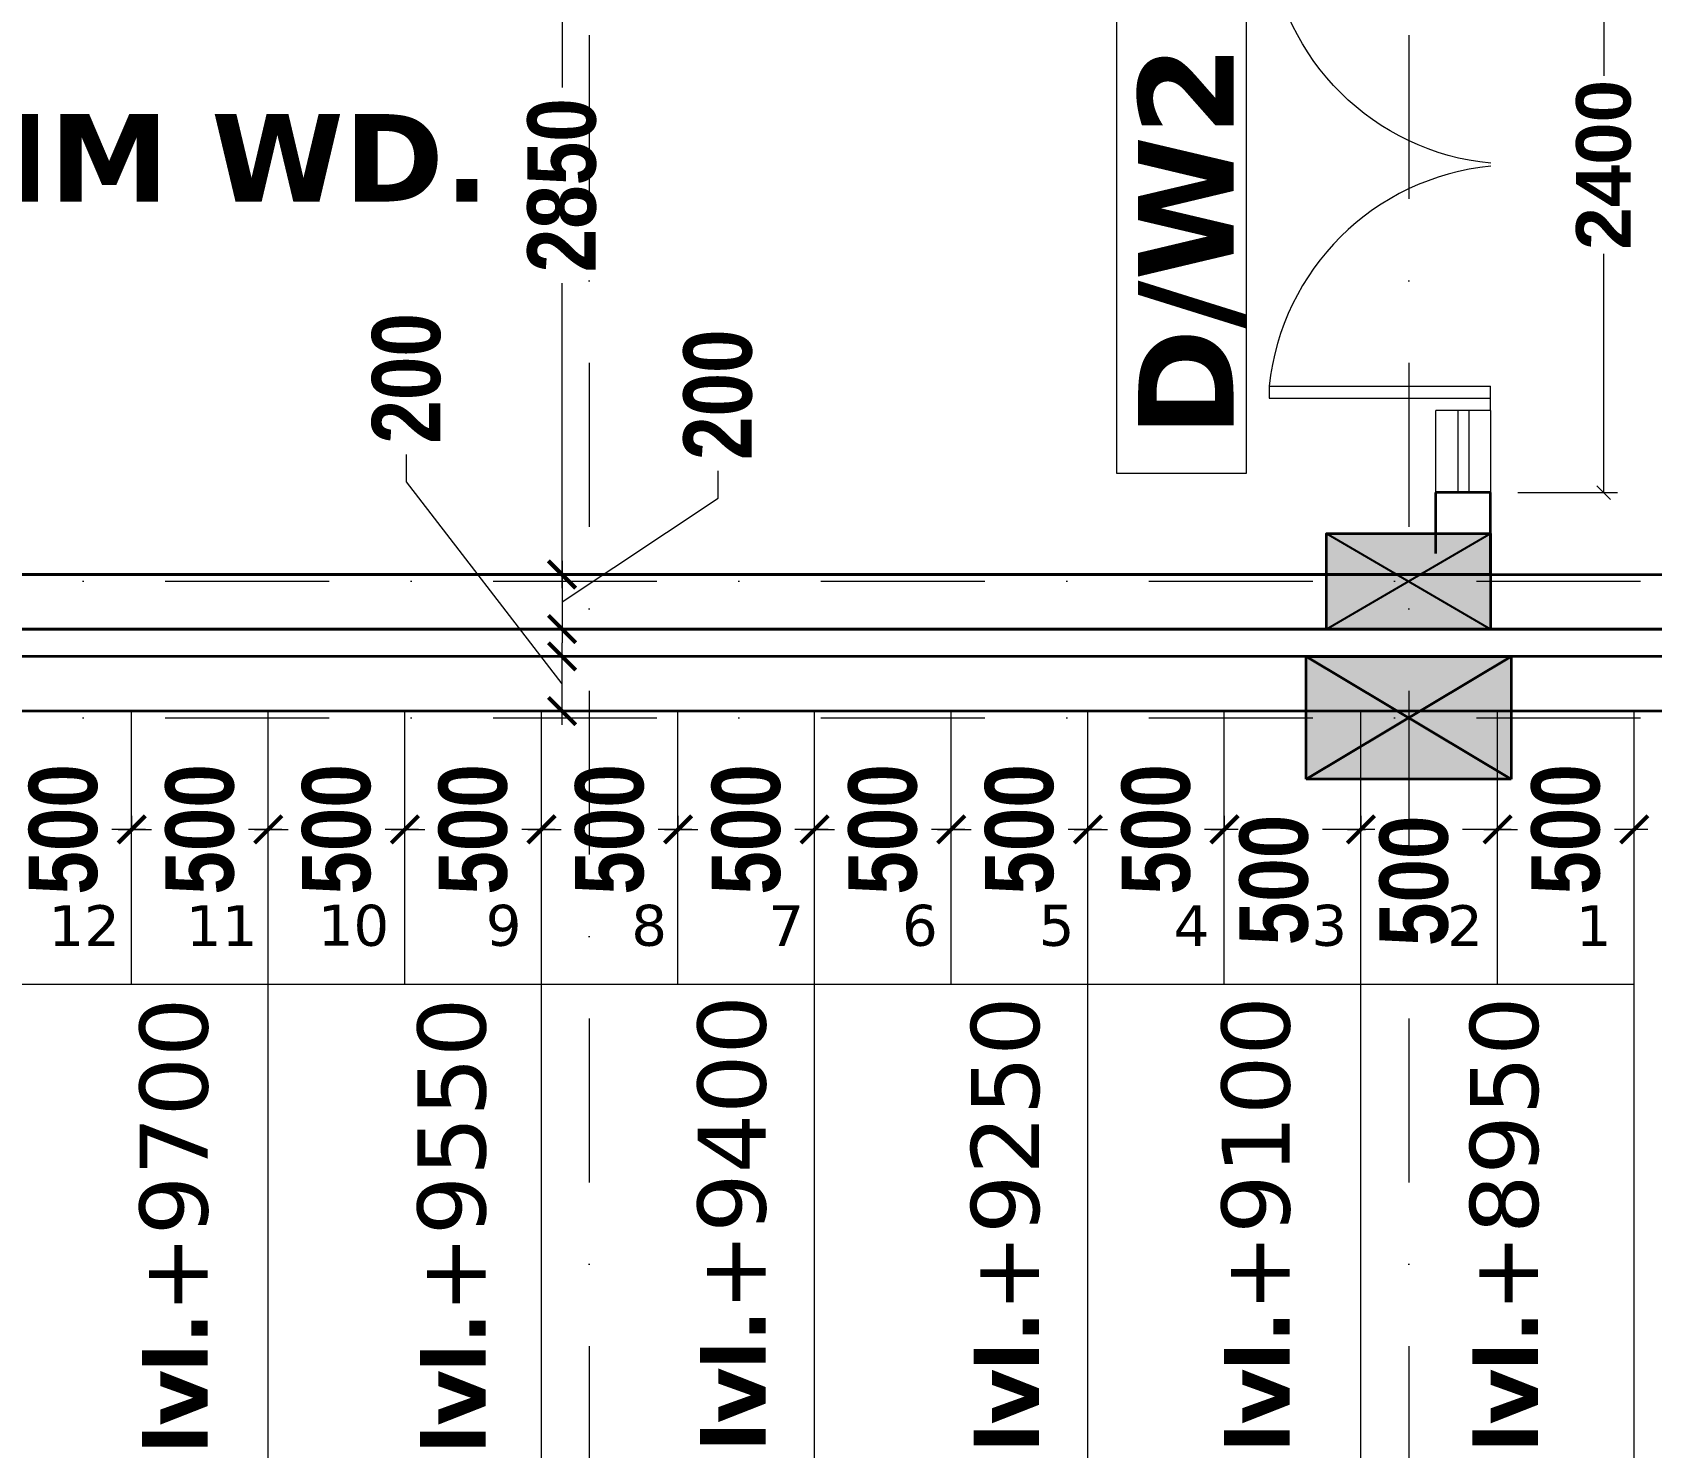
# Model space of a CAD drawing. Header units: millimetres. Extents: x -3092155 to 4513934, y -12317808 to 1850003.
# Drawn here: x -437553 to -431625, y -5530008 to -5524827 of the extents above; entities that cross this region are included whole.
import ezdxf

# ---------------------------------------------------------------- set-up
doc = ezdxf.new("R2010")
doc.units = ezdxf.units.MM
doc.header["$LTSCALE"] = 2
doc.header["$MEASUREMENT"] = 0
doc.header["$PDMODE"] = 34
doc.header["$PDSIZE"] = 500
doc.linetypes.add('DASHDOT', pattern=[1, 0.5, -0.25, 0, -0.25])
for name, color, linetype, lineweight in [('coloumn', 10, 'Continuous', 35), ('D DIM', 250, 'Continuous', 9), ('DOOR', 27, 'Continuous', 5), ('DW2', 10, 'Continuous', 9), ('expen. jt.', 130, 'Continuous', 35), ('glass', 5, 'Continuous', 15), ('GRID', 251, 'DASHDOT', 5), ('SILL', 74, 'Continuous', 9), ('Step', 251, 'Continuous', 9), ('TEXT', 7, 'Continuous', 13), ('WAll', 250, 'Continuous', 35)]:
    doc.layers.add(name, color=color, linetype=linetype, lineweight=lineweight)
doc.styles.add('INNER DIM', font='ARIALNB.TTF', dxfattribs={"height": 250})
doc.styles.add('int dim', font='arialbd.ttf', dxfattribs={"height": 200})
doc.styles.add('style2', font='verdana.ttf')
doc.dimstyles.new('external final', dxfattribs={"dimscale": 0, "dimtxt": 250, "dimasz": 100, "dimexe": 50, "dimexo": 50, "dimgap": 50, "dimtad": 0, "dimdec": 0, "dimzin": 0, "dimdsep": 46, "dimtxsty": 'INNER DIM', "dimblk": 'ARCHTICK', "dimcen": 100, "dimdle": 50, "dimclrd": 256, "dimclre": 256, "dimclrt": 256, "dimadec": 0, "dimazin": 0, "dimtfac": 1, "dimtdec": 0, "dimtix": 1, "dimtmove": 1, "dimatfit": 3, "dimfxl": 50, "dimfxlon": 1, "dimtolj": 1, "dimtzin": 0, "dimlwd": -1, "dimlwe": -1, "dimarcsym": 1})
doc.dimstyles.new('lamon', dxfattribs={"dimtxt": 200, "dimasz": 50, "dimexe": 50, "dimexo": 100, "dimgap": 25, "dimtad": 0, "dimdec": 0, "dimzin": 3, "dimdsep": 46, "dimtxsty": 'int dim', "dimblk": 'OBLIQUE', "dimcen": 90, "dimclrd": 256, "dimclre": 256, "dimclrt": 256, "dimadec": 0, "dimazin": 0, "dimtfac": 1, "dimtdec": 0, "dimtofl": 0, "dimtmove": 1, "dimatfit": 3, "dimfxl": 1, "dimfrac": 1, "dimtolj": 1, "dimtzin": 0, "dimlwd": -1, "dimlwe": -1, "dimarcsym": 1})

# ---------------------------------------------------------------- blocks, each defined once
blk = doc.blocks.new('1000 DOOR R')
at = {"layer": 'DOOR', "color": 252, "ltscale": 200}
for p, q in [((-900, -900), (0, -900)), ((-900, -900), (-900, -950)), ((0, -1000), (0, -900)), ((-900, -950), (0, -950))]:
    blk.add_line(p, q, dxfattribs=at)
blk.add_arc((96.2, -1003), 1001.5, 95.46124, 174.09882, dxfattribs=at)
blk = doc.blocks.new('A$C44E84F5B')
at = {"layer": 'SILL', "ltscale": 0.1, "extrusion": (0, 0, -1), "xscale": -0.8999999999990947, "yscale": 0.8999999999990947, "zscale": -0.900000000403865, "rotation": 180}
blk.add_blockref('1000 DOOR R', (0, 900), dxfattribs=at)
at = {"layer": 'SILL', "ltscale": 0.1, "extrusion": (0, 0, -1), "xscale": 0.8999999999990947, "yscale": 0.8999999999990947, "zscale": -0.900000000403865}
blk.add_blockref('1000 DOOR R', (0, 900), dxfattribs=at)
blk = doc.blocks.new('_ArchTick')
at = {"color": 0, "linetype": 'ByBlock', "const_width": 0.15}
blk.add_lwpolyline([(-0.5, -0.5), (0.5, 0.5)], dxfattribs=at)
blk = doc.blocks.new('*D361')
at = {"layer": 'D DIM', "ltscale": 100, "transparency": 16777216}
for p, q in [((-435613.7, -5523911.2), (-435613.7, -5525028.2)), ((-435563.7, -5523961.2), (-435663.7, -5523961.2)), ((-435613.7, -5526861.2), (-435613.7, -5525744.2)), ((-435563.7, -5526811.2), (-435663.7, -5526811.2))]:
    blk.add_line(p, q, dxfattribs=at)
at = {"layer": 'Defpoints', "color": 0, "lineweight": 50, "ltscale": 100, "transparency": 16777216}
for p in [(-435613.7, -5523961.2), (-435426, -5523961.2), (-435426, -5526811.2)]:
    blk.add_point(p, dxfattribs=at)
at = {"layer": 'D DIM', "ltscale": 100, "transparency": 16777216, "xscale": 100, "yscale": 100, "zscale": 100}
for p, rotation in [((-435613.7, -5523961.2), 90), ((-435613.7, -5526811.2), 270)]:
    blk.add_blockref('_ArchTick', p, dxfattribs=dict(at, rotation=rotation))
at = {"layer": 'D DIM', "ltscale": 100, "transparency": 16777216, "insert": (-435613.7, -5525386.2), "char_height": 250, "attachment_point": 5, "rotation": 90, "style": 'INNER DIM'}
blk.add_mtext('\\A1;2850', dxfattribs=at)
blk = doc.blocks.new('*D379')
at = {"layer": 'D DIM', "ltscale": 100, "transparency": 16777216}
for p, q in [((-435042.6, -5526531.3), (-435042.6, -5526431.3)), ((-435613.7, -5526911.2), (-435042.6, -5526531.3)), ((-435613.7, -5526761.2), (-435613.7, -5527061.2)), ((-435663.7, -5526811.2), (-435563.7, -5526811.2)), ((-435663.7, -5527011.2), (-435563.7, -5527011.2))]:
    blk.add_line(p, q, dxfattribs=at)
at = {"layer": 'Defpoints', "color": 0, "lineweight": 50, "ltscale": 100, "transparency": 16777216}
for p in [(-435987.2, -5526811.2), (-435987.2, -5527011.2), (-435613.7, -5527011.2)]:
    blk.add_point(p, dxfattribs=at)
at = {"layer": 'D DIM', "ltscale": 100, "transparency": 16777216, "xscale": 100, "yscale": 100, "zscale": 100}
for p, rotation in [((-435613.7, -5526811.2), 90), ((-435613.7, -5527011.2), 270)]:
    blk.add_blockref('_ArchTick', p, dxfattribs=dict(at, rotation=rotation))
at = {"layer": 'D DIM', "ltscale": 100, "transparency": 16777216, "insert": (-435042.6, -5526153), "char_height": 250, "attachment_point": 5, "rotation": 90, "style": 'INNER DIM'}
blk.add_mtext('\\A1;200', dxfattribs=at)
blk = doc.blocks.new('_Oblique')
at = {"color": 0, "linetype": 'ByBlock', "lineweight": -2}
blk.add_line((-0.5, -0.5), (0.5, 0.5), dxfattribs=at)
blk = doc.blocks.new('*D948')
at = {"layer": 'D DIM', "ltscale": 100, "transparency": 16777216}
for p, q in [((-432038.5, -5524111.5), (-431750.2, -5524111.5)), ((-431800.2, -5524111.5), (-431800.2, -5524986.1)), ((-431800.2, -5526511.5), (-431800.2, -5525636.9)), ((-432114.7, -5526511.5), (-431750.2, -5526511.5))]:
    blk.add_line(p, q, dxfattribs=at)
at = {"layer": 'Defpoints', "color": 0, "lineweight": 50, "ltscale": 100, "transparency": 16777216}
for p in [(-432138.5, -5524111.5), (-432214.7, -5526511.5), (-431800.2, -5526511.5)]:
    blk.add_point(p, dxfattribs=at)
at = {"layer": 'D DIM', "ltscale": 100, "transparency": 16777216, "xscale": 50, "yscale": 50, "zscale": 50}
for p, rotation in [((-431800.2, -5524111.5), 90), ((-431800.2, -5526511.5), 270)]:
    blk.add_blockref('_Oblique', p, dxfattribs=dict(at, rotation=rotation))
at = {"layer": 'D DIM', "ltscale": 100, "transparency": 16777216, "insert": (-431800.2, -5525311.5), "char_height": 200, "attachment_point": 5, "rotation": 90, "style": 'int dim'}
blk.add_mtext('\\A1;2400', dxfattribs=at)
blk = doc.blocks.new('*D721')
at = {"layer": 'D DIM', "ltscale": 100, "transparency": 16777216}
for p, q in [((-436182.9, -5526471.5), (-436182.9, -5526371.5)), ((-435613.7, -5527211.2), (-436182.9, -5526471.5)), ((-435613.7, -5527361.2), (-435613.7, -5527061.2)), ((-435613.7, -5527111.2), (-435663.7, -5527111.2)), ((-435613.7, -5527311.2), (-435663.7, -5527311.2))]:
    blk.add_line(p, q, dxfattribs=at)
at = {"layer": 'Defpoints', "color": 0, "lineweight": 50, "ltscale": 100, "transparency": 16777216}
for p in [(-435613.7, -5527111.2), (-435613.7, -5527111.2), (-435613.7, -5527311.2)]:
    blk.add_point(p, dxfattribs=at)
at = {"layer": 'D DIM', "ltscale": 100, "transparency": 16777216, "xscale": 100, "yscale": 100, "zscale": 100}
for p, rotation in [((-435613.7, -5527111.2), 90), ((-435613.7, -5527311.2), 270)]:
    blk.add_blockref('_ArchTick', p, dxfattribs=dict(at, rotation=rotation))
at = {"layer": 'D DIM', "ltscale": 100, "transparency": 16777216, "insert": (-436182.9, -5526093.1), "char_height": 250, "attachment_point": 5, "rotation": 90, "style": 'INNER DIM'}
blk.add_mtext('\\A1;200', dxfattribs=at)
blk = doc.blocks.new('*D852')
at = {"layer": 'D DIM', "ltscale": 100, "transparency": 16777216}
for p, q in [((-437688.9, -5527794.5), (-437688.9, -5527694.5)), ((-437188.9, -5527744.5), (-437188.9, -5527694.5)), ((-437738.9, -5527744.5), (-437616.5, -5527744.5)), ((-437138.9, -5527744.5), (-437261.4, -5527744.5))]:
    blk.add_line(p, q, dxfattribs=at)
at = {"layer": 'Defpoints', "color": 0, "lineweight": 50, "ltscale": 100, "transparency": 16777216}
for p in [(-437188.9, -5527744.5), (-437188.9, -5527744.5), (-437688.9, -5527854)]:
    blk.add_point(p, dxfattribs=at)
at = {"layer": 'D DIM', "ltscale": 100, "transparency": 16777216, "xscale": 100, "yscale": 100, "zscale": 100, "rotation": 180}
blk.add_blockref('_ArchTick', (-437688.9, -5527744.5), dxfattribs=at)
at = {"layer": 'D DIM', "ltscale": 100, "transparency": 16777216, "xscale": 100, "yscale": 100, "zscale": 100}
blk.add_blockref('_ArchTick', (-437188.9, -5527744.5), dxfattribs=at)
at = {"layer": 'D DIM', "ltscale": 100, "transparency": 16777216, "insert": (-437438.9, -5527744.5), "char_height": 250, "attachment_point": 5, "rotation": 90, "style": 'INNER DIM'}
blk.add_mtext('\\A1;500', dxfattribs=at)
blk = doc.blocks.new('*D853')
at = {"layer": 'D DIM', "ltscale": 100, "transparency": 16777216}
for p, q in [((-437188.9, -5527744.5), (-437188.9, -5527694.5)), ((-436688.9, -5527744.5), (-436688.9, -5527694.5)), ((-437238.9, -5527744.5), (-437116.5, -5527744.5)), ((-436638.9, -5527744.5), (-436761.4, -5527744.5))]:
    blk.add_line(p, q, dxfattribs=at)
at = {"layer": 'Defpoints', "color": 0, "lineweight": 50, "ltscale": 100, "transparency": 16777216}
for p in [(-437188.9, -5527744.5), (-436688.9, -5527744.5), (-436688.9, -5527744.5)]:
    blk.add_point(p, dxfattribs=at)
at = {"layer": 'D DIM', "ltscale": 100, "transparency": 16777216, "xscale": 100, "yscale": 100, "zscale": 100, "rotation": 180}
blk.add_blockref('_ArchTick', (-437188.9, -5527744.5), dxfattribs=at)
at = {"layer": 'D DIM', "ltscale": 100, "transparency": 16777216, "xscale": 100, "yscale": 100, "zscale": 100}
blk.add_blockref('_ArchTick', (-436688.9, -5527744.5), dxfattribs=at)
at = {"layer": 'D DIM', "ltscale": 100, "transparency": 16777216, "insert": (-436938.9, -5527744.5), "char_height": 250, "attachment_point": 5, "rotation": 90, "style": 'INNER DIM'}
blk.add_mtext('\\A1;500', dxfattribs=at)
blk = doc.blocks.new('*D854')
at = {"layer": 'D DIM', "ltscale": 100, "transparency": 16777216}
for p, q in [((-436688.9, -5527744.5), (-436688.9, -5527694.5)), ((-436188.9, -5527744.5), (-436188.9, -5527694.5)), ((-436738.9, -5527744.5), (-436616.5, -5527744.5)), ((-436138.9, -5527744.5), (-436261.4, -5527744.5))]:
    blk.add_line(p, q, dxfattribs=at)
at = {"layer": 'Defpoints', "color": 0, "lineweight": 50, "ltscale": 100, "transparency": 16777216}
for p in [(-436688.9, -5527744.5), (-436188.9, -5527744.5), (-436188.9, -5527744.5)]:
    blk.add_point(p, dxfattribs=at)
at = {"layer": 'D DIM', "ltscale": 100, "transparency": 16777216, "xscale": 100, "yscale": 100, "zscale": 100, "rotation": 180}
blk.add_blockref('_ArchTick', (-436688.9, -5527744.5), dxfattribs=at)
at = {"layer": 'D DIM', "ltscale": 100, "transparency": 16777216, "xscale": 100, "yscale": 100, "zscale": 100}
blk.add_blockref('_ArchTick', (-436188.9, -5527744.5), dxfattribs=at)
at = {"layer": 'D DIM', "ltscale": 100, "transparency": 16777216, "insert": (-436438.9, -5527744.5), "char_height": 250, "attachment_point": 5, "rotation": 90, "style": 'INNER DIM'}
blk.add_mtext('\\A1;500', dxfattribs=at)
blk = doc.blocks.new('*D855')
at = {"layer": 'D DIM', "ltscale": 100, "transparency": 16777216}
for p, q in [((-436188.9, -5527744.5), (-436188.9, -5527694.5)), ((-435688.9, -5527744.5), (-435688.9, -5527694.5)), ((-436238.9, -5527744.5), (-436116.5, -5527744.5)), ((-435638.9, -5527744.5), (-435761.4, -5527744.5))]:
    blk.add_line(p, q, dxfattribs=at)
at = {"layer": 'Defpoints', "color": 0, "lineweight": 50, "ltscale": 100, "transparency": 16777216}
for p in [(-436188.9, -5527744.5), (-435688.9, -5527744.5), (-435688.9, -5527744.5)]:
    blk.add_point(p, dxfattribs=at)
at = {"layer": 'D DIM', "ltscale": 100, "transparency": 16777216, "xscale": 100, "yscale": 100, "zscale": 100, "rotation": 180}
blk.add_blockref('_ArchTick', (-436188.9, -5527744.5), dxfattribs=at)
at = {"layer": 'D DIM', "ltscale": 100, "transparency": 16777216, "xscale": 100, "yscale": 100, "zscale": 100}
blk.add_blockref('_ArchTick', (-435688.9, -5527744.5), dxfattribs=at)
at = {"layer": 'D DIM', "ltscale": 100, "transparency": 16777216, "insert": (-435938.9, -5527744.5), "char_height": 250, "attachment_point": 5, "rotation": 90, "style": 'INNER DIM'}
blk.add_mtext('\\A1;500', dxfattribs=at)
blk = doc.blocks.new('*D856')
at = {"layer": 'D DIM', "ltscale": 100, "transparency": 16777216}
for p, q in [((-435688.9, -5527744.5), (-435688.9, -5527694.5)), ((-435188.9, -5527744.5), (-435188.9, -5527694.5)), ((-435738.9, -5527744.5), (-435616.5, -5527744.5)), ((-435138.9, -5527744.5), (-435261.4, -5527744.5))]:
    blk.add_line(p, q, dxfattribs=at)
at = {"layer": 'Defpoints', "color": 0, "lineweight": 50, "ltscale": 100, "transparency": 16777216}
for p in [(-435688.9, -5527744.5), (-435188.9, -5527744.5), (-435188.9, -5527744.5)]:
    blk.add_point(p, dxfattribs=at)
at = {"layer": 'D DIM', "ltscale": 100, "transparency": 16777216, "xscale": 100, "yscale": 100, "zscale": 100, "rotation": 180}
blk.add_blockref('_ArchTick', (-435688.9, -5527744.5), dxfattribs=at)
at = {"layer": 'D DIM', "ltscale": 100, "transparency": 16777216, "xscale": 100, "yscale": 100, "zscale": 100}
blk.add_blockref('_ArchTick', (-435188.9, -5527744.5), dxfattribs=at)
at = {"layer": 'D DIM', "ltscale": 100, "transparency": 16777216, "insert": (-435438.9, -5527744.5), "char_height": 250, "attachment_point": 5, "rotation": 90, "style": 'INNER DIM'}
blk.add_mtext('\\A1;500', dxfattribs=at)
blk = doc.blocks.new('*D857')
at = {"layer": 'D DIM', "ltscale": 100, "transparency": 16777216}
for p, q in [((-435188.9, -5527744.5), (-435188.9, -5527694.5)), ((-434688.9, -5527744.5), (-434688.9, -5527694.5)), ((-435238.9, -5527744.5), (-435116.5, -5527744.5)), ((-434638.9, -5527744.5), (-434761.4, -5527744.5))]:
    blk.add_line(p, q, dxfattribs=at)
at = {"layer": 'Defpoints', "color": 0, "lineweight": 50, "ltscale": 100, "transparency": 16777216}
for p in [(-435188.9, -5527744.5), (-434688.9, -5527744.5), (-434688.9, -5527744.5)]:
    blk.add_point(p, dxfattribs=at)
at = {"layer": 'D DIM', "ltscale": 100, "transparency": 16777216, "xscale": 100, "yscale": 100, "zscale": 100, "rotation": 180}
blk.add_blockref('_ArchTick', (-435188.9, -5527744.5), dxfattribs=at)
at = {"layer": 'D DIM', "ltscale": 100, "transparency": 16777216, "xscale": 100, "yscale": 100, "zscale": 100}
blk.add_blockref('_ArchTick', (-434688.9, -5527744.5), dxfattribs=at)
at = {"layer": 'D DIM', "ltscale": 100, "transparency": 16777216, "insert": (-434938.9, -5527744.5), "char_height": 250, "attachment_point": 5, "rotation": 90, "style": 'INNER DIM'}
blk.add_mtext('\\A1;500', dxfattribs=at)
blk = doc.blocks.new('*D858')
at = {"layer": 'D DIM', "ltscale": 100, "transparency": 16777216}
for p, q in [((-434688.9, -5527744.5), (-434688.9, -5527694.5)), ((-434188.9, -5527744.5), (-434188.9, -5527694.5)), ((-434738.9, -5527744.5), (-434616.5, -5527744.5)), ((-434138.9, -5527744.5), (-434261.4, -5527744.5))]:
    blk.add_line(p, q, dxfattribs=at)
at = {"layer": 'Defpoints', "color": 0, "lineweight": 50, "ltscale": 100, "transparency": 16777216}
for p in [(-434688.9, -5527744.5), (-434188.9, -5527744.5), (-434188.9, -5527744.5)]:
    blk.add_point(p, dxfattribs=at)
at = {"layer": 'D DIM', "ltscale": 100, "transparency": 16777216, "xscale": 100, "yscale": 100, "zscale": 100, "rotation": 180}
blk.add_blockref('_ArchTick', (-434688.9, -5527744.5), dxfattribs=at)
at = {"layer": 'D DIM', "ltscale": 100, "transparency": 16777216, "xscale": 100, "yscale": 100, "zscale": 100}
blk.add_blockref('_ArchTick', (-434188.9, -5527744.5), dxfattribs=at)
at = {"layer": 'D DIM', "ltscale": 100, "transparency": 16777216, "insert": (-434438.9, -5527744.5), "char_height": 250, "attachment_point": 5, "rotation": 90, "style": 'INNER DIM'}
blk.add_mtext('\\A1;500', dxfattribs=at)
blk = doc.blocks.new('*D859')
at = {"layer": 'D DIM', "ltscale": 100, "transparency": 16777216}
for p, q in [((-434188.9, -5527744.5), (-434188.9, -5527694.5)), ((-433688.9, -5527744.5), (-433688.9, -5527694.5)), ((-434238.9, -5527744.5), (-434116.5, -5527744.5)), ((-433638.9, -5527744.5), (-433761.4, -5527744.5))]:
    blk.add_line(p, q, dxfattribs=at)
at = {"layer": 'Defpoints', "color": 0, "lineweight": 50, "ltscale": 100, "transparency": 16777216}
for p in [(-434188.9, -5527744.5), (-433688.9, -5527744.5), (-433688.9, -5527744.5)]:
    blk.add_point(p, dxfattribs=at)
at = {"layer": 'D DIM', "ltscale": 100, "transparency": 16777216, "xscale": 100, "yscale": 100, "zscale": 100, "rotation": 180}
blk.add_blockref('_ArchTick', (-434188.9, -5527744.5), dxfattribs=at)
at = {"layer": 'D DIM', "ltscale": 100, "transparency": 16777216, "xscale": 100, "yscale": 100, "zscale": 100}
blk.add_blockref('_ArchTick', (-433688.9, -5527744.5), dxfattribs=at)
at = {"layer": 'D DIM', "ltscale": 100, "transparency": 16777216, "insert": (-433938.9, -5527744.5), "char_height": 250, "attachment_point": 5, "rotation": 90, "style": 'INNER DIM'}
blk.add_mtext('\\A1;500', dxfattribs=at)
blk = doc.blocks.new('*D860')
at = {"layer": 'D DIM', "ltscale": 100, "transparency": 16777216}
for p, q in [((-433688.9, -5527744.5), (-433688.9, -5527694.5)), ((-433188.9, -5527744.5), (-433188.9, -5527694.5)), ((-433738.9, -5527744.5), (-433616.5, -5527744.5)), ((-433138.9, -5527744.5), (-433261.4, -5527744.5))]:
    blk.add_line(p, q, dxfattribs=at)
at = {"layer": 'Defpoints', "color": 0, "lineweight": 50, "ltscale": 100, "transparency": 16777216}
for p in [(-433688.9, -5527744.5), (-433188.9, -5527744.5), (-433188.9, -5527744.5)]:
    blk.add_point(p, dxfattribs=at)
at = {"layer": 'D DIM', "ltscale": 100, "transparency": 16777216, "xscale": 100, "yscale": 100, "zscale": 100, "rotation": 180}
blk.add_blockref('_ArchTick', (-433688.9, -5527744.5), dxfattribs=at)
at = {"layer": 'D DIM', "ltscale": 100, "transparency": 16777216, "xscale": 100, "yscale": 100, "zscale": 100}
blk.add_blockref('_ArchTick', (-433188.9, -5527744.5), dxfattribs=at)
at = {"layer": 'D DIM', "ltscale": 100, "transparency": 16777216, "insert": (-433438.9, -5527744.5), "char_height": 250, "attachment_point": 5, "rotation": 90, "style": 'INNER DIM'}
blk.add_mtext('\\A1;500', dxfattribs=at)
blk = doc.blocks.new('*D861')
at = {"layer": 'D DIM', "ltscale": 100, "transparency": 16777216}
for p, q in [((-433188.9, -5527744.5), (-433188.9, -5527694.5)), ((-432688.9, -5527744.5), (-432688.9, -5527694.5)), ((-433238.9, -5527744.5), (-433184.7, -5527744.5)), ((-432638.9, -5527744.5), (-432829.6, -5527744.5))]:
    blk.add_line(p, q, dxfattribs=at)
at = {"layer": 'Defpoints', "color": 0, "lineweight": 50, "ltscale": 100, "transparency": 16777216}
for p in [(-433188.9, -5527744.5), (-432688.9, -5527744.5), (-432688.9, -5527744.5)]:
    blk.add_point(p, dxfattribs=at)
at = {"layer": 'D DIM', "ltscale": 100, "transparency": 16777216, "xscale": 100, "yscale": 100, "zscale": 100, "rotation": 180}
blk.add_blockref('_ArchTick', (-433188.9, -5527744.5), dxfattribs=at)
at = {"layer": 'D DIM', "ltscale": 100, "transparency": 16777216, "xscale": 100, "yscale": 100, "zscale": 100}
blk.add_blockref('_ArchTick', (-432688.9, -5527744.5), dxfattribs=at)
at = {"layer": 'D DIM', "ltscale": 100, "transparency": 16777216, "insert": (-433007.1, -5527929.7), "char_height": 250, "attachment_point": 5, "rotation": 90, "style": 'INNER DIM'}
blk.add_mtext('\\A1;500', dxfattribs=at)
blk = doc.blocks.new('*D862')
at = {"layer": 'D DIM', "ltscale": 100, "transparency": 16777216}
for p, q in [((-432688.9, -5527744.5), (-432688.9, -5527694.5)), ((-432188.9, -5527744.5), (-432188.9, -5527694.5)), ((-432738.9, -5527744.5), (-432672.2, -5527744.5)), ((-432138.9, -5527744.5), (-432317.1, -5527744.5))]:
    blk.add_line(p, q, dxfattribs=at)
at = {"layer": 'Defpoints', "color": 0, "lineweight": 50, "ltscale": 100, "transparency": 16777216}
for p in [(-432688.9, -5527744.5), (-432188.9, -5527744.5), (-432188.9, -5527744.5)]:
    blk.add_point(p, dxfattribs=at)
at = {"layer": 'D DIM', "ltscale": 100, "transparency": 16777216, "xscale": 100, "yscale": 100, "zscale": 100, "rotation": 180}
blk.add_blockref('_ArchTick', (-432688.9, -5527744.5), dxfattribs=at)
at = {"layer": 'D DIM', "ltscale": 100, "transparency": 16777216, "xscale": 100, "yscale": 100, "zscale": 100}
blk.add_blockref('_ArchTick', (-432188.9, -5527744.5), dxfattribs=at)
at = {"layer": 'D DIM', "ltscale": 100, "transparency": 16777216, "insert": (-432494.6, -5527932.7), "char_height": 250, "attachment_point": 5, "rotation": 90, "style": 'INNER DIM'}
blk.add_mtext('\\A1;500', dxfattribs=at)
blk = doc.blocks.new('*D863')
at = {"layer": 'D DIM', "ltscale": 100, "transparency": 16777216}
for p, q in [((-432188.9, -5527744.5), (-432188.9, -5527694.5)), ((-431688.9, -5527744.5), (-431688.9, -5527694.5)), ((-432238.9, -5527744.5), (-432116.5, -5527744.5)), ((-431638.9, -5527744.5), (-431761.4, -5527744.5))]:
    blk.add_line(p, q, dxfattribs=at)
at = {"layer": 'Defpoints', "color": 0, "lineweight": 50, "ltscale": 100, "transparency": 16777216}
for p in [(-432188.9, -5527744.5), (-431688.9, -5527744.5), (-431688.9, -5527744.5)]:
    blk.add_point(p, dxfattribs=at)
at = {"layer": 'D DIM', "ltscale": 100, "transparency": 16777216, "xscale": 100, "yscale": 100, "zscale": 100, "rotation": 180}
blk.add_blockref('_ArchTick', (-432188.9, -5527744.5), dxfattribs=at)
at = {"layer": 'D DIM', "ltscale": 100, "transparency": 16777216, "xscale": 100, "yscale": 100, "zscale": 100}
blk.add_blockref('_ArchTick', (-431688.9, -5527744.5), dxfattribs=at)
at = {"layer": 'D DIM', "ltscale": 100, "transparency": 16777216, "insert": (-431938.9, -5527744.5), "char_height": 250, "attachment_point": 5, "rotation": 90, "style": 'INNER DIM'}
blk.add_mtext('\\A1;500', dxfattribs=at)
blk = doc.blocks.new('*D956')
at = {"layer": 'D DIM', "ltscale": 100, "transparency": 16777216}
for p, q in [((-431236.3, -5527261.2), (-431236.3, -5527461)), ((-431286.3, -5527311.2), (-431186.3, -5527311.2)), ((-431236.3, -5528361.2), (-431236.3, -5528161.4)), ((-431286.3, -5528311.2), (-431186.3, -5528311.2))]:
    blk.add_line(p, q, dxfattribs=at)
at = {"layer": 'Defpoints', "color": 0, "lineweight": 50, "ltscale": 100, "transparency": 16777216}
for p in [(-431688.9, -5527311.2), (-431688.9, -5528311.2), (-431236.3, -5528311.2)]:
    blk.add_point(p, dxfattribs=at)
at = {"layer": 'D DIM', "ltscale": 100, "transparency": 16777216, "xscale": 100, "yscale": 100, "zscale": 100}
for p, rotation in [((-431236.3, -5527311.2), 90), ((-431236.3, -5528311.2), 270)]:
    blk.add_blockref('_ArchTick', p, dxfattribs=dict(at, rotation=rotation))
at = {"layer": 'D DIM', "lineweight": 30, "ltscale": 100, "transparency": 16777216, "insert": (-431236.3, -5527811.2), "char_height": 250, "attachment_point": 5, "rotation": 90, "style": 'INNER DIM'}
blk.add_mtext('\\A1;1000', dxfattribs=at)
blk = doc.blocks.new('*D957')
at = {"layer": 'D DIM', "ltscale": 100, "transparency": 16777216}
for p, q in [((-431236.3, -5528261.2), (-431236.3, -5530412.1)), ((-431286.3, -5528311.2), (-431186.3, -5528311.2)), ((-431236.3, -5533286.2), (-431236.3, -5531135.3)), ((-431286.3, -5533236.2), (-431186.3, -5533236.2))]:
    blk.add_line(p, q, dxfattribs=at)
at = {"layer": 'Defpoints', "color": 0, "lineweight": 50, "ltscale": 100, "transparency": 16777216}
for p in [(-431688.9, -5528311.2), (-431688.9, -5533236.2), (-431236.3, -5533236.2)]:
    blk.add_point(p, dxfattribs=at)
at = {"layer": 'D DIM', "ltscale": 100, "transparency": 16777216, "xscale": 100, "yscale": 100, "zscale": 100}
for p, rotation in [((-431236.3, -5528311.2), 90), ((-431236.3, -5533236.2), 270)]:
    blk.add_blockref('_ArchTick', p, dxfattribs=dict(at, rotation=rotation))
at = {"layer": 'D DIM', "lineweight": 30, "ltscale": 100, "transparency": 16777216, "insert": (-431236.3, -5530773.7), "char_height": 250, "attachment_point": 5, "rotation": 90, "style": 'INNER DIM'}
blk.add_mtext('\\A1;4925', dxfattribs=at)
blk = doc.blocks.new('S.F')
at = {"layer": 'coloumn', "ltscale": 100}
for points in [[(53455.5, -5834856.2), (53455.5, -5835206.2), (52855.5, -5835206.2), (52855.5, -5834856.2)], [(53530.5, -5835756.2), (53530.5, -5835306.2), (52780.5, -5835306.2), (52780.5, -5835756.2)]]:
    blk.add_hatch(color=256, dxfattribs=at).paths.add_polyline_path(points)
at = {"layer": 'coloumn', "lineweight": 25, "ltscale": 100}
for p, q in [((52855.5, -5835206.2), (53455.5, -5834856.2)), ((52855.5, -5834856.2), (53455.5, -5835206.2))]:
    blk.add_line(p, q, dxfattribs=at)
at = {"layer": 'coloumn', "ltscale": 100}
for p, q in [((52780.5, -5835756.2), (52780.5, -5835306.2)), ((52780.5, -5835306.2), (53530.5, -5835306.2)), ((53530.5, -5835306.2), (53530.5, -5835756.2)), ((53530.5, -5835756.2), (52780.5, -5835756.2))]:
    blk.add_line(p, q, dxfattribs=at)
blk.add_lwpolyline([(53455.5, -5834856.2), (53455.5, -5835206.2), (52855.5, -5835206.2), (52855.5, -5834856.2)], close=True, dxfattribs=at)
blk.add_lwpolyline([(53530.5, -5835756.2), (52780.5, -5835306.2), (53530.5, -5835306.2), (52780.5, -5835756.2)], dxfattribs=at)
blk = doc.blocks.new('YJJYH')
at = {"layer": 'Step', "ltscale": 100}
for p, q in [((-63687.6, -5690277.2), (-63687.6, -5689276.3)), ((-62687.6, -5690276.3), (-62687.6, -5689275.5)), ((-61687.6, -5690276.3), (-61687.6, -5689275.5)), ((-60687.6, -5690276.3), (-60687.6, -5689275.5)), ((-59687.6, -5690276.3), (-59687.6, -5689275.5)), ((-58687.6, -5690276.3), (-58687.6, -5689275.5))]:
    blk.add_line(p, q, dxfattribs=at)
at = {"layer": 'Step', "ltscale": 15000}
for p, q in [((-63187.6, -5695200.5), (-63187.6, -5689275.5)), ((-62187.6, -5695200.5), (-62187.6, -5689275.5)), ((-61187.6, -5695200.5), (-61187.6, -5689275.5)), ((-60187.6, -5695200.5), (-60187.6, -5689275.5)), ((-59187.6, -5695200.5), (-59187.6, -5689275.5)), ((-58187.6, -5695200.5), (-58187.6, -5689275.5)), ((-58187.6, -5690275.5), (-65187.6, -5690275.5))]:
    blk.add_line(p, q, dxfattribs=at)

msp = doc.modelspace()

# ---------------------------------------------------------------- linework, layer by layer
at = {"layer": 'DW2', "ltscale": 100}
msp.add_lwpolyline([(-433583.4, -5524628.4), (-433583.4, -5526439.8), (-433107.8, -5526439.8), (-433107.8, -5524628.4)], close=True, dxfattribs=at)
at = {"layer": 'expen. jt.', "ltscale": 100}
for p, q in [((-438889.3, -5527011.2), (-393716.4, -5527011.2)), ((-393959.3, -5527111.2), (-438889.3, -5527111.2))]:
    msp.add_line(p, q, dxfattribs=at)
at = {"layer": 'glass', "ltscale": 100}
for p, q in [((-432334.7, -5526211.2), (-432334.7, -5526511.5)), ((-432294.7, -5526211.2), (-432294.7, -5526511.5))]:
    msp.add_line(p, q, dxfattribs=at)
at = {"layer": 'GRID', "color": 5, "ltscale": 600}
for p, q in [((-435513.9, -5499634.4), (-435513.9, -5584428.2)), ((-432513.9, -5499634.4), (-432513.9, -5584428.2))]:
    msp.add_line(p, q, dxfattribs=at)
at = {"layer": 'GRID', "color": 6, "ltscale": 600}
for p, q in [((-461068.2, -5526836.2), (-366440.7, -5526836.2)), ((-461068.2, -5527336.2), (-366440.7, -5527336.2))]:
    msp.add_line(p, q, dxfattribs=at)
at = {"layer": 'SILL', "ltscale": 100}
for p, q in [((-432214.7, -5526211.2), (-432414.7, -5526211.2)), ((-432414.7, -5526511.5), (-432414.7, -5526211.2)), ((-432214.7, -5526211.2), (-432214.7, -5526511.5))]:
    msp.add_line(p, q, dxfattribs=at)
at = {"layer": 'WAll', "ltscale": 100}
for p, q in [((-432214.7, -5526511.5), (-432414.7, -5526511.5)), ((-432414.7, -5526734.1), (-432414.7, -5526511.5)), ((-432214.7, -5526811.2), (-432214.7, -5526511.5)), ((-438814.3, -5526811.2), (-432214.3, -5526811.2)), ((-432214.3, -5526811.2), (-438639.3, -5526811.2)), ((-432214.7, -5526811.2), (-425569.3, -5526811.2)), ((-425569.3, -5527011.2), (-438814.3, -5527011.2)), ((-425769.3, -5527311.2), (-438489.3, -5527311.2))]:
    msp.add_line(p, q, dxfattribs=at)

# ---------------------------------------------------------------- block references
at = {"layer": 'coloumn'}
msp.add_blockref('S.F', (-485670.2, 308195), dxfattribs=at)
at = {"layer": 'D DIM'}
msp.add_blockref('YJJYH', (-373501.8, 161963.5), dxfattribs=at)
at = {"layer": 'DOOR', "ltscale": 100, "xscale": -1}
msp.add_blockref('A$C44E84F5B', (-432214.7, -5526211.2), dxfattribs=at)

# ---------------------------------------------------------------- texts
at = {"layer": 'DW2', "ltscale": 0.1, "insert": (-433308, -5525590.1), "char_height": 350, "width": 1820.545, "attachment_point": 5, "rotation": 90, "style": 'style2'}
msp.add_mtext('\\A1;\\pt3850;{\\fVerdana|b1|i0|c0|p34;D/W2}', dxfattribs=at)
at = {"layer": 'TEXT', "ltscale": 0.1, "attachment_point": 5, "style": 'style2'}
for s, insert, char_height in [('{\\fVerdana|b1|i0|c0|p34;\\H1.2857x;CORRIDOR 2700 MM WD.\\H0.77778x;  }', (-438982, -5525289), 250), ('12', (-437363.2, -5528097), 150), ('11', (-436859.6, -5528097), 150), ('10', (-436377.3, -5528097), 150), ('9', (-435827.5, -5528097), 150), ('8', (-435294.7, -5528097), 150), ('7', (-434793.1, -5528097), 150), ('6', (-434303.5, -5528097), 150), ('5', (-433803.2, -5528097), 150), ('4', (-433309.3, -5528097), 150), ('3', (-432805.3, -5528097), 150), ('2', (-432308.5, -5528097), 150), ('1', (-431837.1, -5528097), 150)]:
    msp.add_mtext(s, dxfattribs=dict(at, insert=insert, char_height=char_height))
at = {"layer": 'TEXT', "ltscale": 0.1, "char_height": 230, "attachment_point": 5, "rotation": 90, "style": 'style2'}
for s, insert in [('{\\fVerdana|b1|i0|c0|p34;\\T0.95;lvl.\\fVerdana|b0|i0|c0|p34;\\H1.0833x;\\T1;+9700}', (-437033.3, -5529195.7)), ('{\\fVerdana|b1|i0|c0|p34;\\T0.95;lvl.\\fVerdana|b0|i0|c0|p34;\\H1.0833x;\\T1;+9550}', (-436016, -5529195.7)), ('{\\fVerdana|b1|i0|c0|p34;\\T0.95;lvl.\\fVerdana|b0|i0|c0|p34;\\H1.0833x;\\T1;+9400}', (-434990.7, -5529186.5)), ('{\\fVerdana|b1|i0|c0|p34;\\T0.95;lvl.\\fVerdana|b0|i0|c0|p34;\\H1.0833x;\\T1;+9250}', (-433989.9, -5529191.1)), ('{\\fVerdana|b1|i0|c0|p34;\\T0.95;lvl.\\fVerdana|b0|i0|c0|p34;\\H1.0833x;\\T1;+9100}', (-433072.6, -5529190.6)), ('{\\fVerdana|b1|i0|c0|p34;\\T0.95;lvl.\\fVerdana|b0|i0|c0|p34;\\H1.0833x;\\T1;+8950}', (-432163.5, -5529191.1))]:
    msp.add_mtext(s, dxfattribs=dict(at, insert=insert))

# ---------------------------------------------------------------- dimensions: what is measured, and where the dimension line sits
at = {"layer": 'D DIM', "ltscale": 100}
dim = msp.add_linear_dim(base=(-435613.7, -5523961.2), p1=(-435426, -5526811.2), p2=(-435426, -5523961.2), angle=90, dimstyle='external final', override={"dimscale": 1}, dxfattribs=at)
dim.commit()
dim.dimension.update_dxf_attribs({"geometry": '*D361', "text_midpoint": (-435613.7, -5525386.2)})
dim = msp.add_linear_dim(base=(-431800.2, -5526511.5), p1=(-432138.5, -5524111.5), p2=(-432214.7, -5526511.5), angle=90, dimstyle='lamon', dxfattribs=at)
dim.commit()
dim.dimension.update_dxf_attribs({"geometry": '*D948', "text_midpoint": (-431800.2, -5525311.5)})
for base, p1, p2, picture, middle in [((-435613.7, -5527111.2), (-435613.7, -5527311.2), (-435613.7, -5527111.2), '*D721', (-436182.9, -5526321.5)), ((-435613.7, -5527011.2), (-435987.2, -5526811.2), (-435987.2, -5527011.2), '*D379', (-435042.6, -5526381.3))]:
    dim = msp.add_linear_dim(base=base, p1=p1, p2=p2, angle=90, dimstyle='external final', override={"dimscale": 1}, dxfattribs=at)
    dim.commit()
    dim.dimension.update_dxf_attribs({"geometry": picture, "text_midpoint": middle, "dimtype": 160})
at = {"layer": 'D DIM', "lineweight": 30, "ltscale": 100}
for base, p1, p2, picture, middle in [((-431236.3, -5528311.2), (-431688.9, -5527311.2), (-431688.9, -5528311.2), '*D956', (-431236.3, -5527811.2)), ((-431236.3, -5533236.2), (-431688.9, -5528311.2), (-431688.9, -5533236.2), '*D957', (-431236.3, -5530773.7))]:
    dim = msp.add_linear_dim(base=base, p1=p1, p2=p2, angle=90, dimstyle='external final', override={"dimscale": 1}, dxfattribs=at)
    dim.commit()
    dim.dimension.update_dxf_attribs({"geometry": picture, "text_midpoint": middle})
at = {"layer": 'D DIM', "ltscale": 100}
for base, p1, p2, picture, middle in [((-437188.9, -5527744.5), (-437688.9, -5527854), (-437188.9, -5527744.5), '*D852', (-437438.9, -5527744.5)), ((-436688.9, -5527744.5), (-437188.9, -5527744.5), (-436688.9, -5527744.5), '*D853', (-436938.9, -5527744.5)), ((-436188.9, -5527744.5), (-436688.9, -5527744.5), (-436188.9, -5527744.5), '*D854', (-436438.9, -5527744.5)), ((-435688.9, -5527744.5), (-436188.9, -5527744.5), (-435688.9, -5527744.5), '*D855', (-435938.9, -5527744.5)), ((-435188.9, -5527744.5), (-435688.9, -5527744.5), (-435188.9, -5527744.5), '*D856', (-435438.9, -5527744.5)), ((-434688.9, -5527744.5), (-435188.9, -5527744.5), (-434688.9, -5527744.5), '*D857', (-434938.9, -5527744.5)), ((-434188.9, -5527744.5), (-434688.9, -5527744.5), (-434188.9, -5527744.5), '*D858', (-434438.9, -5527744.5)), ((-433688.9, -5527744.5), (-434188.9, -5527744.5), (-433688.9, -5527744.5), '*D859', (-433938.9, -5527744.5)), ((-433188.9, -5527744.5), (-433688.9, -5527744.5), (-433188.9, -5527744.5), '*D860', (-433438.9, -5527744.5)), ((-431688.9, -5527744.5), (-432188.9, -5527744.5), (-431688.9, -5527744.5), '*D863', (-431938.9, -5527744.5))]:
    dim = msp.add_linear_dim(base=base, p1=p1, p2=p2, dimstyle='external final', override={"dimscale": 1}, dxfattribs=at)
    dim.commit()
    dim.dimension.update_dxf_attribs({"geometry": picture, "text_midpoint": middle, "text_rotation": 90})
for base, p1, p2, picture, middle in [((-432688.9, -5527744.5), (-433188.9, -5527744.5), (-432688.9, -5527744.5), '*D861', (-433007.1, -5527929.7)), ((-432188.9, -5527744.5), (-432688.9, -5527744.5), (-432188.9, -5527744.5), '*D862', (-432494.6, -5527932.7))]:
    dim = msp.add_linear_dim(base=base, p1=p1, p2=p2, dimstyle='external final', override={"dimscale": 1}, dxfattribs=at)
    dim.commit()
    dim.dimension.update_dxf_attribs({"geometry": picture, "text_midpoint": middle, "dimtype": 160, "text_rotation": 90})

doc.saveas('drawing.dxf')
